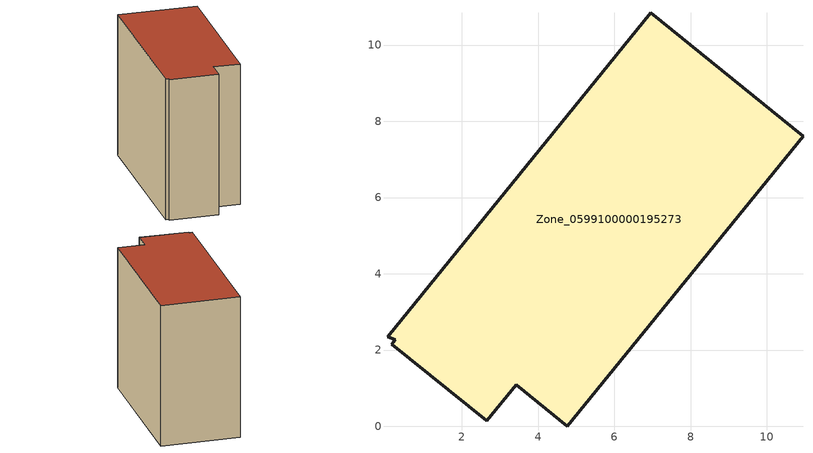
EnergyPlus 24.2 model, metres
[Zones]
Zone_0599100000195273
 floor ground (C_G): 4.77,0 3.43,1.1 2.65,0.15 0.16,2.16 0.26,2.27 0.05,2.35 6.96,10.85 10.95,7.61 z0
 wall outside (C_F): 3.43,1.1 4.77,0 10.95,7.61 6.96,10.85 0.05,2.35 0.26,2.27 0.16,2.16 2.65,0.15 3.43,1.1 z0:9.42
 roof outside (C_R): 0.26,2.27 0.16,2.16 2.65,0.15 3.43,1.1 4.77,0 10.95,7.61 6.96,10.85 0.05,2.35 z9.42
[BUILDING]
Pand.0599100000195273: North Axis=0; Terrain=City; Loads Convergence Tolerance Value=0.04; Temperature Convergence Tolerance Value=0.4; Solar Distribution=FullExterior; Maximum Number of Warmup Days=25; Minimum Number of Warmup Days=1
[Site:Location]
Rotterdam.The.Hague.AP_ZH_NLD Design_Conditions: Latitude=51.96; Longitude=4.45; Time Zone=1; Elevation=-4.5
[SITE:GROUNDTEMPERATURE:BUILDINGSURFACE]
18, 18, 18, 18, 18, 18, 18, 18, 18, 18, 18, 18
[MATERIAL] Thermal Absorptance=0.9; Solar Absorptance=0.7; Visible Absorptance=0.7
Name | Roughness | Thickness | Conductivity | Density | Specific Heat
G.TI.1946 | MediumSmooth | 0.15 | 1 | 540 | 1210
F.TI.1946 | Rough | 0.3 | 0.857143 | 1920 | 840
R.TI.1946 | MediumRough | 0.2 | 0.1 | 1500 | 1000
[CONSTRUCTION]
C_G: G.TI.1946
C_F: F.TI.1946
C_R: R.TI.1946
[ZONE]
Zone_0599100000195273: Type=1; Multiplier=1; Ceiling Height=Autocalculate; Volume=Autocalculate; Floor Area=autocalculate; Part of Total Floor Area=Yes
[ZONEINFILTRATION:DESIGNFLOWRATE]
Infil_Zone_0599100000195273: Zone or ZoneList or Space or SpaceList=Zone_0599100000195273; Schedule=AlwaysOn; Design Flow Rate Calculation Method=Flow/Area; Flow Rate per Floor Area=0.003; Constant Term Coefficient=1; Temperature Term Coefficient=0; Velocity Term Coefficient=0; Velocity Squared Term Coefficient=0
[HVACTEMPLATE:ZONE:IDEALLOADSAIRSYSTEM]
Zone_0599100000195273: Maximum Heating Supply Air Temperature=50; Minimum Cooling Supply Air Temperature=13; Maximum Heating Supply Air Humidity Ratio=0.0156; Minimum Cooling Supply Air Humidity Ratio=0.0077; Heating Limit=NoLimit; Cooling Limit=NoLimit; Dehumidification Control Type=ConstantSensibleHeatRatio; Cooling Sensible Heat Ratio=0.7; Dehumidification Setpoint=60; Humidification Control Type=None; Humidification Setpoint=30; Outdoor Air Method=None; Outdoor Air Flow Rate per Person=0.00944; Outdoor Air Flow Rate per Zone Floor Area=0; Outdoor Air Flow Rate per Zone=0; Demand Controlled Ventilation Type=None; Outdoor Air Economizer Type=NoEconomizer; Heat Recovery Type=None; Sensible Heat Recovery Effectiveness=0.7; Latent Heat Recovery Effectiveness=0.65
[ZONECONTROL:THERMOSTAT]
ThermostatControl_Zone_0599100000195273: Zone or ZoneList=Zone_0599100000195273; Control Type Schedule=DualSetpointControlType; Control 1=Thermostat_Zone_0599100000195273; Temperature Difference Between Cutout And Setpoint=0
[THERMOSTATSETPOINT:DUALSETPOINT]
Thermostat_Zone_0599100000195273: Heating Setpoint Temperature Schedule=HeatingSetpoint_Zone_0599100000195273; Cooling Setpoint Temperature Schedule=CoolingSetpoint_Zone_0599100000195273
[SCHEDULE:COMPACT]
HeatingSetpoint_Zone_0599100000195273: Through: 12/31, For: AllDays, Until: 24:00, 21
CoolingSetpoint_Zone_0599100000195273: Through: 12/31, For: AllDays, Until: 24:00, 24
DualSetpointControlType: Through: 12/31, For: AllDays, Until: 24:00, 4
AlwaysOn: Through: 12/31, For: AllDays, Until: 24:00, 1
